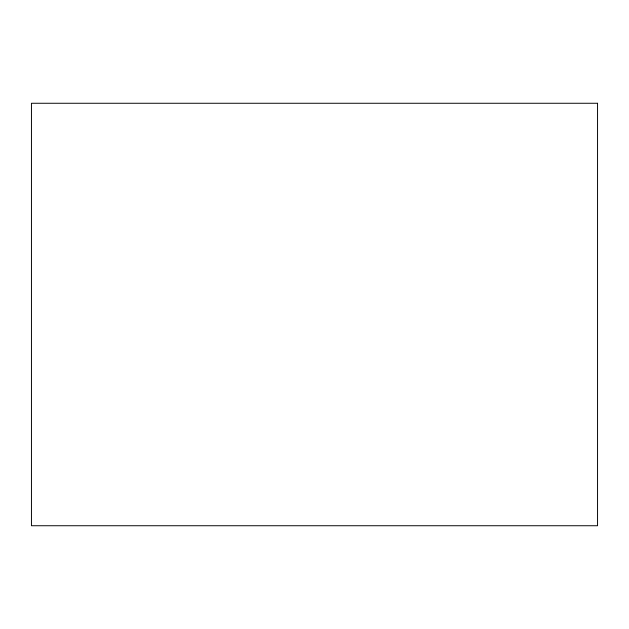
<?xml version="1.0" encoding="UTF-8"?>
<svg xmlns="http://www.w3.org/2000/svg" width="629" height="629" viewBox="0 0 629 629"><rect width="100%" height="100%" fill="white"/><g stroke="black" fill="none" stroke-linecap="round" stroke-linejoin="round"><path stroke-width="0.94" d="M597.55 103.266L31.45 103.266L31.45 525.734L597.55 525.734L597.55 103.266"/></g></svg>
